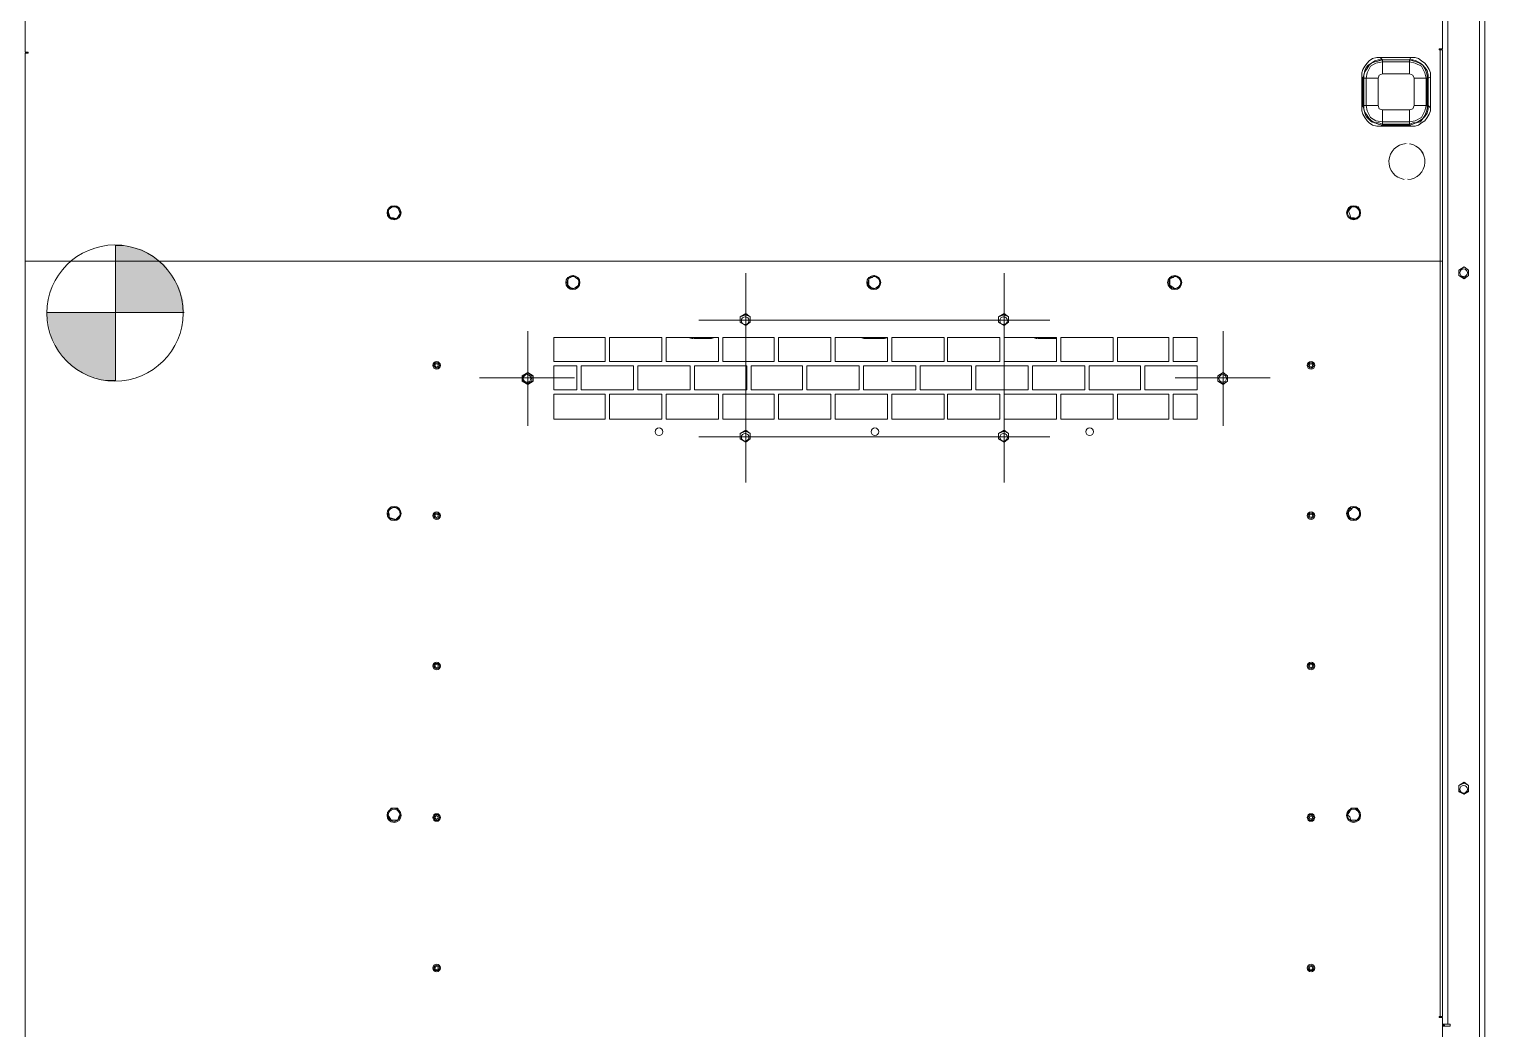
# Model space of a CAD drawing. Extents: x -3450 to 27857, y -1288 to 11880.
# Drawn here: x 25812.3 to 25981.5, y 742.6 to 858.8 of the extents above; entities that cross this region are included whole.
import ezdxf

# ---------------------------------------------------------------- set-up
doc = ezdxf.new("R2010")
doc.units = 0
doc.layers.add('188K-SM-03-F20-MECH-EQ-Y2257103$0$M-EQPM-AD', color=5, linetype='Continuous')

# ---------------------------------------------------------------- blocks, each defined once
blk = doc.blocks.new('188K-SM-03-F20-MECH-EQ-Y2257103$0$A$C9ea2c5c3')
at = {"lineweight": 13}
for points in [[(-1833.5, 475), (-1876.6, 475), (-1876.6, 477.5), (-1879.1, 477.5), (-1881.6, 480.1), (-1882.9, 483.9), (-1882.9, 1699.9), (-1882.9, 1703.7)], [(-1876.6, 1706.2), (-1876.6, 477.5)], [(-185.6, 1703.7), (-184.3, 1703.7), (-184.3, 1706.2), (-185.6, 1706.2), (-186.8, 1703.7), (-186.8, 1692.3), (-186.8, 1647.9), (-186.8, 1646.7), (-186.8, 779), (-189.4, 779), (-1831, 779), (-1833.5, 779), (-1833.5, 533.3), (-1831, 533.3), (-1829.7, 533.3), (-1829.7, 532), (-1833.5, 532), (-1833.5, 63.3)], [(-1831, 1658.1), (-1831, 1656.8), (-1829.7, 1656.8), (-1829.7, 1658.1), (-1833.5, 1658.1), (-1833.5, 1692.3), (-1833.5, 1702.4), (-1832.2, 1702.4)], [(-1833.5, 1665.7), (-1834.8, 1665.7), (-1836, 1665.7), (-1839.8, 1665.7), (-1842.4, 1665.7), (-1842.4, 1668.2), (-1833.5, 1668.2)], [(-1839.8, 481.3), (-1839.8, 1665.7)], [(-1833.5, 1666.9), (-1836, 1666.9), (-1836, 1668.2)], [(-1831, 1656.8), (-1833.5, 1656.8), (-1833.5, 779), (-1831, 779), (-189.4, 779), (-186.8, 779), (-186.8, 537.1), (-189.4, 537.1), (-190.6, 537.1), (-190.6, 535.8), (-186.8, 535.8), (-186.8, 63.3), (-186.8, 50.7), (-185.6, 50.7), (-185.6, 48.1), (-184.3, 48.1)], [(-1831, 1656.8), (-1831, 779), (-1831, 533.3)], [(-1833.5, 1412.3), (-1833.5, 1412.3)], [(-1833.5, 1371.8), (-1833.5, 1371.8)], [(-1324.3, 1036.1), (-1324.3, 895.5)], [(-1024.1, 1036.1), (-1024.1, 858.8)], [(-1064.6, 982.9), (-1377.5, 982.9)], [(-1324.3, 982.9), (-1324.3, 982.9)], [(-969.6, 982.9), (-1077.3, 982.9)], [(-1024.1, 982.9), (-1024.1, 982.9)], [(-1578.9, 970.3), (-1578.9, 860.1)], [(-770.8, 970.3), (-770.8, 860.1)], [(-1548.5, 962.7), (-1548.5, 933.5), (-1548.5, 962.7), (-1520.6, 962.7), (-1520.6, 933.5), (-1548.5, 933.5)], [(-1523.2, 914.5), (-1633.4, 914.5)], [(-1578.9, 915.8), (-1578.9, 914.5)], [(-1578.9, 914.5), (-1578.9, 914.5)], [(-1578.9, 914.5), (-1578.9, 914.5)], [(-1548.5, 900.6), (-1548.5, 928.5)], [(-715, 914.5), (-825.2, 914.5)], [(-770.8, 914.5), (-770.8, 914.5)], [(-1324.3, 900.6), (-1324.3, 792.9)], [(-1024.1, 900.6), (-1024.1, 792.9)], [(-1548.5, 895.5), (-1548.5, 867.7), (-1548.5, 895.5), (-1520.6, 895.5), (-1520.6, 867.7), (-1548.5, 867.7)], [(-1383.8, 868.9), (-1363.6, 868.9)], [(-1183.7, 868.9), (-1163.4, 868.9)], [(-983.6, 868.9), (-963.3, 868.9)], [(-1063.4, 847.4), (-1377.5, 847.4)], [(-1324.3, 847.4), (-1324.3, 847.4)], [(-969.6, 847.4), (-1077.3, 847.4)], [(-1024.1, 847.4), (-1024.1, 847.4)], [(-1833.5, 811.9), (-1833.5, 811.9)], [(-1833.5, 772.7), (-1833.5, 772.7)], [(-1803.1, 680.2), (-1803.1, 680.2)], [(-1793, 682.7), (-1793, 682.7)], [(-1790.4, 682.7), (-1790.4, 682.7)], [(-1803.1, 644.7), (-1803.1, 644.7)], [(-1796.8, 642.2), (-1796.8, 642.2)], [(-1793, 642.2), (-1793, 642.2)], [(-1819.6, 600.4), (-1817, 597.9), (-1817, 601.7), (-1815.8, 606.7), (-1813.2, 610.5), (-1810.7, 613.1), (-1808.2, 616.9), (-1803.1, 618.1), (-1799.3, 619.4), (-1795.5, 620.7), (-1795.5, 619.4), (-1795.5, 616.9), (-1763.8, 616.9), (-1763.8, 602.9), (-1795.5, 602.9)], [(-1796.8, 542.1), (-1795.5, 544.7), (-1799.3, 544.7), (-1803.1, 545.9), (-1808.2, 548.5), (-1810.7, 551), (-1813.2, 553.5), (-1815.8, 557.3), (-1817, 562.4), (-1817, 566.2), (-1817, 597.9), (-1815.8, 597.9), (-1814.5, 597.9), (-1813.2, 604.2), (-1809.4, 611.8), (-1801.8, 615.6), (-1795.5, 616.9), (-1795.5, 602.9), (-1799.3, 601.7), (-1800.6, 597.9)], [(-1796.8, 621.9), (-1795.5, 620.7), (-1763.8, 620.7), (-1763.8, 619.4), (-1763.8, 616.9), (-1756.2, 615.6), (-1749.9, 611.8), (-1746.1, 604.2), (-1744.8, 597.9), (-1758.8, 597.9), (-1760, 601.7), (-1763.8, 602.9)], [(-1761.3, 621.9), (-1763.8, 620.7), (-1758.8, 619.4), (-1755, 618.1), (-1751.2, 616.9), (-1747.4, 613.1), (-1744.8, 610.5), (-1743.6, 606.7), (-1742.3, 601.7), (-1741, 597.9), (-1742.3, 597.9), (-1744.8, 597.9), (-1744.8, 566.2), (-1758.8, 566.2), (-1758.8, 597.9)], [(-1739.8, 600.4), (-1741, 597.9), (-1741, 566.2), (-1742.3, 566.2), (-1744.8, 566.2), (-1746.1, 559.9), (-1749.9, 552.3), (-1756.2, 548.5), (-1763.8, 547.2), (-1763.8, 561.1), (-1760, 562.4), (-1758.8, 566.2)], [(-1819.6, 564.9), (-1817, 566.2), (-1815.8, 566.2), (-1814.5, 566.2), (-1813.2, 559.9), (-1809.4, 552.3), (-1801.8, 548.5), (-1795.5, 547.2), (-1795.5, 544.7), (-1763.8, 544.7), (-1761.3, 542.1)], [(-1795.5, 561.1), (-1799.3, 562.4), (-1800.6, 566.2)], [(-1739.8, 564.9), (-1741, 566.2), (-1742.3, 562.4), (-1743.6, 557.3), (-1744.8, 553.5), (-1747.4, 551), (-1751.2, 548.5), (-1755, 545.9), (-1758.8, 544.7), (-1763.8, 544.7), (-1763.8, 547.2), (-1795.5, 547.2), (-1795.5, 561.1), (-1763.8, 561.1)], [(-1795.5, 544.7), (-1795.5, 544.7)], [(-1763.8, 544.7), (-1763.8, 544.7)], [(-1832.2, 532), (-1832.2, 533.3)]]:
    blk.add_lwpolyline(points, dxfattribs=at)
for points in [[(-1734.7, 1428.8), (-1730.9, 1428.8), (-1727.1, 1428.8), (-1725.8, 1425), (-1723.3, 1422.5), (-1725.8, 1418.7), (-1727.1, 1414.9), (-1730.9, 1414.9), (-1734.7, 1414.9), (-1737.2, 1418.7), (-1738.5, 1422.5), (-1737.2, 1425)], [(-620, 1428.8), (-616.2, 1428.8), (-612.4, 1428.8), (-609.9, 1425), (-608.6, 1422.5), (-609.9, 1418.7), (-612.4, 1414.9), (-616.2, 1414.9), (-620, 1414.9), (-621.3, 1418.7), (-622.6, 1422.5), (-621.3, 1425)], [(-1863.9, 1395.9), (-1858.8, 1398.4), (-1852.5, 1395.9), (-1852.5, 1388.3), (-1858.8, 1384.5), (-1863.9, 1388.3)], [(-1858.8, 1385.7), (-1863.9, 1388.3), (-1863.9, 1394.6), (-1858.8, 1398.4), (-1852.5, 1394.6), (-1852.5, 1388.3)], [(-1729.6, 1065.3), (-1733.4, 1065.3), (-1737.2, 1066.5), (-1737.2, 1070.3), (-1738.5, 1074.1), (-1736, 1076.7), (-1733.4, 1079.2), (-1729.6, 1077.9), (-1725.8, 1076.7), (-1724.6, 1072.9), (-1724.6, 1070.3), (-1727.1, 1067.8)], [(-608.6, 1069.1), (-611.2, 1066.5), (-613.7, 1065.3), (-617.5, 1065.3), (-621.3, 1066.5), (-622.6, 1070.3), (-622.6, 1074.1), (-620, 1076.7), (-617.5, 1079.2), (-613.7, 1077.9), (-609.9, 1076.7), (-609.9, 1072.9)], [(-1329.4, 985.5), (-1324.3, 989.3), (-1318, 985.5), (-1318, 979.1), (-1324.3, 975.3), (-1329.4, 979.1)], [(-1324.3, 976.6), (-1329.4, 979.1), (-1329.4, 985.5), (-1324.3, 989.3), (-1318, 985.5), (-1318, 979.1)], [(-1029.2, 985.5), (-1024.1, 989.3), (-1017.8, 985.5), (-1017.8, 979.1), (-1024.1, 975.3), (-1029.2, 979.1)], [(-1024.1, 976.6), (-1029.2, 979.1), (-1029.2, 985.5), (-1024.1, 989.3), (-1017.8, 985.5), (-1017.8, 979.1)], [(-1515.6, 962.7), (-1456, 962.7), (-1456, 933.5), (-1515.6, 933.5)], [(-1451, 962.7), (-1390.2, 962.7), (-1390.2, 933.5), (-1451, 933.5)], [(-1385.1, 962.7), (-1324.3, 962.7), (-1324.3, 933.5), (-1385.1, 933.5)], [(-1319.2, 962.7), (-1258.4, 962.7), (-1258.4, 933.5), (-1319.2, 933.5)], [(-1254.6, 962.7), (-1193.8, 962.7), (-1193.8, 933.5), (-1254.6, 933.5)], [(-1188.8, 962.7), (-1128, 962.7), (-1128, 933.5), (-1188.8, 933.5)], [(-1122.9, 962.7), (-1062.1, 962.7), (-1062.1, 933.5), (-1122.9, 933.5)], [(-1057, 962.7), (-997.5, 962.7), (-997.5, 933.5), (-1057, 933.5)], [(-992.4, 962.7), (-931.6, 962.7), (-931.6, 933.5), (-992.4, 933.5)], [(-926.6, 962.7), (-865.8, 962.7), (-865.8, 933.5), (-926.6, 933.5)], [(-860.7, 962.7), (-801.2, 962.7), (-801.2, 933.5), (-860.7, 933.5)], [(-1584, 918.3), (-1578.9, 922.1), (-1572.6, 918.3), (-1572.6, 912), (-1578.9, 908.2), (-1584, 912)], [(-1578.9, 908.2), (-1584, 912), (-1584, 918.3), (-1578.9, 920.9), (-1572.6, 918.3), (-1572.6, 912)], [(-1487.7, 928.5), (-1487.7, 900.6), (-1548.5, 900.6), (-1548.5, 928.5)], [(-1482.6, 928.5), (-1423.1, 928.5), (-1423.1, 900.6), (-1482.6, 900.6)], [(-1418, 928.5), (-1357.2, 928.5), (-1357.2, 900.6), (-1418, 900.6)], [(-1352.2, 928.5), (-1291.4, 928.5), (-1291.4, 900.6), (-1352.2, 900.6)], [(-1286.3, 928.5), (-1226.8, 928.5), (-1226.8, 900.6), (-1286.3, 900.6)], [(-1221.7, 928.5), (-1160.9, 928.5), (-1160.9, 900.6), (-1221.7, 900.6)], [(-1155.8, 928.5), (-1095, 928.5), (-1095, 900.6), (-1155.8, 900.6)], [(-1090, 928.5), (-1030.4, 928.5), (-1030.4, 900.6), (-1090, 900.6)], [(-1025.4, 928.5), (-964.6, 928.5), (-964.6, 900.6), (-1025.4, 900.6)], [(-959.5, 928.5), (-898.7, 928.5), (-898.7, 900.6), (-959.5, 900.6)], [(-893.6, 928.5), (-832.8, 928.5), (-832.8, 900.6), (-893.6, 900.6)], [(-801.2, 900.6), (-827.8, 900.6), (-827.8, 928.5), (-801.2, 928.5)], [(-777.1, 918.3), (-770.8, 922.1), (-764.4, 918.3), (-764.4, 912), (-770.8, 908.2), (-777.1, 912)], [(-770.8, 908.2), (-775.8, 912), (-775.8, 918.3), (-770.8, 920.9), (-765.7, 918.3), (-765.7, 912)], [(-292, 918.3), (-292, 838.5), (-371.8, 838.5), (-292, 838.5)], [(-1515.6, 895.5), (-1456, 895.5), (-1456, 867.7), (-1515.6, 867.7)], [(-1451, 895.5), (-1390.2, 895.5), (-1390.2, 867.7), (-1451, 867.7)], [(-1385.1, 895.5), (-1324.3, 895.5), (-1324.3, 867.7), (-1385.1, 867.7)], [(-1319.2, 895.5), (-1258.4, 895.5), (-1258.4, 867.7), (-1319.2, 867.7)], [(-1254.6, 895.5), (-1193.8, 895.5), (-1193.8, 867.7), (-1254.6, 867.7)], [(-1188.8, 895.5), (-1128, 895.5), (-1128, 867.7), (-1188.8, 867.7)], [(-1122.9, 895.5), (-1062.1, 895.5), (-1062.1, 867.7), (-1122.9, 867.7)], [(-1057, 895.5), (-997.5, 895.5), (-997.5, 867.7), (-1057, 867.7)], [(-992.4, 895.5), (-931.6, 895.5), (-931.6, 867.7), (-992.4, 867.7)], [(-926.6, 895.5), (-865.8, 895.5), (-865.8, 867.7), (-926.6, 867.7)], [(-860.7, 895.5), (-801.2, 895.5), (-801.2, 867.7), (-860.7, 867.7)], [(-1329.4, 849.9), (-1324.3, 853.7), (-1318, 849.9), (-1318, 843.6), (-1324.3, 839.8), (-1329.4, 843.6)], [(-1324.3, 841.1), (-1329.4, 843.6), (-1329.4, 849.9), (-1324.3, 853.7), (-1318, 849.9), (-1318, 843.6)], [(-1029.2, 849.9), (-1024.1, 853.7), (-1017.8, 849.9), (-1017.8, 843.6), (-1024.1, 839.8), (-1029.2, 843.6)], [(-1024.1, 841.1), (-1029.2, 843.6), (-1029.2, 849.9), (-1024.1, 853.7), (-1017.8, 849.9), (-1017.8, 843.6)], [(-292, 760), (-292, 838.5), (-212.2, 838.5), (-292, 838.5)], [(-1863.9, 795.5), (-1858.8, 799.3), (-1852.5, 795.5), (-1852.5, 789.1), (-1858.8, 785.3), (-1863.9, 789.1)], [(-1858.8, 785.3), (-1863.9, 789.1), (-1863.9, 795.5), (-1858.8, 798), (-1852.5, 795.5), (-1852.5, 789.1)], [(-1523.2, 795.5), (-1527, 798), (-1529.5, 800.5), (-1529.5, 803.1), (-1529.5, 806.9), (-1527, 809.4), (-1523.2, 810.7), (-1520.6, 809.4), (-1516.8, 806.9), (-1516.8, 803.1), (-1516.8, 799.3), (-1520.6, 798)], [(-1173.6, 795.5), (-1177.4, 798), (-1179.9, 800.5), (-1179.9, 803.1), (-1179.9, 806.9), (-1176.1, 809.4), (-1173.6, 810.7), (-1169.8, 809.4), (-1167.2, 806.9), (-1167.2, 803.1), (-1167.2, 799.3), (-1171, 798)], [(-824, 795.5), (-826.5, 798), (-830.3, 800.5), (-830.3, 803.1), (-830.3, 806.9), (-826.5, 809.4), (-824, 810.7), (-820.2, 809.4), (-817.6, 806.9), (-817.6, 803.1), (-817.6, 799.3), (-820.2, 798)], [(-1728.4, 715.7), (-1732.2, 715.7), (-1736, 715.7), (-1737.2, 719.5), (-1738.5, 723.3), (-1737.2, 725.8), (-1734.7, 729.6), (-1730.9, 728.3), (-1727.1, 728.3), (-1725.8, 724.5), (-1724.6, 720.7), (-1725.8, 718.2)], [(-612.4, 715.7), (-616.2, 715.7), (-620, 715.7), (-621.3, 719.5), (-622.6, 723.3), (-621.3, 725.8), (-618.8, 729.6), (-615, 728.3), (-611.2, 728.3), (-609.9, 724.5), (-608.6, 720.7), (-609.9, 718.2)], [(-1796.8, 542.1), (-1761.3, 542.1), (-1757.5, 542.1), (-1752.4, 543.4), (-1748.6, 545.9), (-1746.1, 548.5), (-1743.6, 552.3), (-1741, 556.1), (-1739.8, 559.9), (-1739.8, 564.9), (-1739.8, 600.4), (-1739.8, 604.2), (-1741, 608), (-1743.6, 611.8), (-1746.1, 615.6), (-1748.6, 618.1), (-1752.4, 620.7), (-1757.5, 621.9), (-1761.3, 621.9), (-1796.8, 621.9), (-1801.8, 621.9), (-1805.6, 620.7), (-1809.4, 618.1), (-1813.2, 615.6), (-1815.8, 611.8), (-1818.3, 608), (-1819.6, 604.2), (-1819.6, 600.4), (-1819.6, 564.9), (-1819.6, 559.9), (-1818.3, 556.1), (-1815.8, 552.3), (-1813.2, 548.5), (-1809.4, 545.9), (-1805.6, 543.4), (-1801.8, 542.1)], [(-1763.8, 619.4), (-1795.5, 619.4), (-1799.3, 618.1), (-1803.1, 618.1), (-1806.9, 615.6), (-1810.7, 613.1), (-1813.2, 609.3), (-1814.5, 605.5), (-1815.8, 601.7), (-1815.8, 597.9), (-1815.8, 566.2), (-1815.8, 562.4), (-1814.5, 558.6), (-1813.2, 554.8), (-1810.7, 551), (-1806.9, 548.5), (-1803.1, 547.2), (-1799.3, 545.9), (-1795.5, 544.7), (-1763.8, 544.7), (-1760, 545.9), (-1755, 547.2), (-1751.2, 548.5), (-1748.6, 551), (-1746.1, 554.8), (-1743.6, 558.6), (-1742.3, 562.4), (-1742.3, 566.2), (-1742.3, 597.9), (-1742.3, 601.7), (-1743.6, 605.5), (-1746.1, 609.3), (-1748.6, 613.1), (-1751.2, 615.6), (-1755, 618.1), (-1760, 618.1)], [(-1814.5, 566.2), (-1814.5, 597.9), (-1800.6, 597.9), (-1800.6, 566.2)]]:
    blk.add_lwpolyline(points, close=True, dxfattribs=at)
for points in [[(-1736.3, 1419.6, 0.267961), (-1730.3, 1416.1, 0.267961), (-1724.2, 1419.6, 0.267957), (-1724.2, 1426.6, 0.267961), (-1730.3, 1430.1, 0.267961), (-1736.3, 1426.6, 0.267957)], [(-621.6, 1419.6, 0.267961), (-615.6, 1416.1, 0.267961), (-609.6, 1419.6, 0.267957), (-609.6, 1426.6, 0.267961), (-615.6, 1430.1, 0.267961), (-621.6, 1426.6, 0.267957)], [(-1723.5, 1073.8, 0.26797), (-1728.2, 1078.9, 0.267995), (-1735, 1077.4, 0.267978), (-1737.1, 1070.7, 0.26797), (-1732.3, 1065.6, 0.267995), (-1725.5, 1067.1, 0.267978)], [(-613.4, 1078.9, 0.267995), (-620.3, 1077.4, 0.267995), (-622.4, 1070.8, 0.267924), (-617.7, 1065.6, 0.267995), (-610.9, 1067.1, 0.267995), (-608.8, 1073.7, 0.267924)], [(-291.3, 760, 0.414212), (-212.2, 839.2, 0.414212), (-291.3, 918.3, 0.414212), (-370.5, 839.2, 0.414212)], [(-1515.6, 803.6, 0.267872), (-1518.9, 809.7, 0.267947), (-1525.9, 809.8, 0.267913), (-1529.5, 803.8, 0.267872), (-1526.1, 797.7, 0.267947), (-1519.2, 797.6, 0.267913)], [(-1166, 803.6, 0.267872), (-1169.3, 809.7, 0.267947), (-1176.3, 809.8, 0.267913), (-1179.9, 803.8, 0.267872), (-1176.5, 797.7, 0.267947), (-1169.6, 797.6, 0.267913)], [(-816.4, 803.6, 0.267872), (-819.7, 809.7, 0.267947), (-826.7, 809.8, 0.267913), (-830.3, 803.8, 0.267872), (-826.9, 797.7, 0.267947), (-820, 797.6, 0.267913)], [(-1723.9, 725.4, 0.26792), (-1729.5, 729.6, 0.267937), (-1735.9, 726.8, 0.267962), (-1736.6, 719.9, 0.26792), (-1731.1, 715.7, 0.267937), (-1724.7, 718.5, 0.267962)], [(-609.2, 725.4, 0.26792), (-614.8, 729.6, 0.267937), (-621.2, 726.8, 0.267962), (-622, 719.9, 0.26792), (-616.4, 715.7, 0.267937), (-610, 718.5, 0.267962)], [(-1793.3, 684, 0.906707), (-1795.4, 642.4, -0.905951)], [(-1791.3, 642.2, 0.906707), (-1789.3, 683.8, -0.905951)]]:
    blk.add_lwpolyline(points, format="xyb", close=True, dxfattribs=at)
for centre, radius in [((-1680.9, 1600.4), 4.43), ((-1680.9, 1600.4), 3.17), ((-1680.9, 1600.4), 1.9), ((-665, 1600.4), 4.43), ((-665, 1600.4), 3.17), ((-665, 1600.4), 1.9), ((-1730.3, 1423.1), 8.23), ((-1680.9, 1425.6), 4.43), ((-1680.9, 1425.6), 3.17), ((-1680.9, 1425.6), 1.9), ((-665, 1425.6), 4.43), ((-665, 1425.6), 3.17), ((-665, 1425.6), 1.9), ((-615.6, 1423.1), 8.23), ((-1858.2, 1392.7), 4.43), ((-1858.2, 1392.7), 4.43), ((-1680.9, 1249.6), 4.43), ((-1680.9, 1249.6), 3.17), ((-665, 1249.6), 4.43), ((-665, 1249.6), 3.17), ((-1680.9, 1249.6), 1.9), ((-665, 1249.6), 1.9), ((-1730.3, 1072.2), 8.23), ((-1680.9, 1074.8), 4.43), ((-1680.9, 1074.8), 3.17), ((-1680.9, 1074.8), 1.9), ((-665, 1074.8), 4.43), ((-665, 1074.8), 3.17), ((-665, 1074.8), 1.9), ((-615.6, 1072.2), 8.23), ((-1423.7, 977.2), 4.43), ((-1323.7, 983.6), 4.43), ((-1323.7, 983.6), 4.43), ((-1174.2, 977.2), 4.43), ((-1023.5, 983.6), 4.43), ((-1023.5, 983.6), 4.43), ((-923.4, 977.2), 4.43), ((-1578.3, 915.2), 4.43), ((-1578.3, 915.2), 4.43), ((-770.1, 915.2), 4.43), ((-770.1, 915.2), 4.43), ((-1680.9, 900), 4.43), ((-1680.9, 900), 3.17), ((-1680.9, 900), 1.9), ((-665, 900), 4.43), ((-665, 900), 3.17), ((-665, 900), 1.9), ((-1323.7, 848), 4.43), ((-1323.7, 848), 4.43), ((-1023.5, 848), 4.43), ((-1023.5, 848), 4.43), ((-1522.5, 803.7), 8.23), ((-1172.9, 803.7), 8.23), ((-823.3, 803.7), 8.23), ((-1858.2, 792.3), 4.43), ((-1858.2, 792.3), 4.43), ((-1730.3, 722.6), 8.23), ((-615.6, 722.6), 8.23)]:
    blk.add_circle(centre, radius, dxfattribs=at)
for centre, radius, start, end in [((-1383.2, 859.4), 9.51, 89.9993, 98.6174), ((-1362.9, 859.4), 9.5, 58.2169, 89.9971), ((-1183.1, 859.4), 9.5, 89.9993, 119.9959), ((-1162.8, 859.4), 9.5, 58.2169, 89.9971), ((-982.9, 859.4), 9.5, 90.0029, 121.7831), ((-962.7, 859.4), 9.5, 58.2169, 89.9971)]:
    blk.add_arc(centre, radius, start, end, dxfattribs=at)
at = {"lineweight": 13, "transparency": 33554559}
for points in [[(-292, 918.3), (-276.8, 917.1), (-292, 917.1)], [(-276.8, 917.1), (-292, 917.1), (-261.6, 912)], [(-292, 917.1), (-261.6, 912), (-292, 912)], [(-261.6, 912), (-292, 912), (-247.6, 905.7)], [(-292, 912), (-247.6, 905.7), (-292, 905.7)], [(-247.6, 905.7), (-292, 905.7), (-236.2, 895.5)], [(-292, 905.7), (-236.2, 895.5), (-292, 895.5)], [(-236.2, 895.5), (-292, 895.5), (-226.1, 882.9)], [(-292, 895.5), (-226.1, 882.9), (-292, 882.9)], [(-226.1, 882.9), (-292, 882.9), (-218.5, 868.9)], [(-292, 882.9), (-218.5, 868.9), (-292, 868.9)], [(-218.5, 868.9), (-292, 868.9), (-214.7, 855)], [(-292, 868.9), (-214.7, 855), (-292, 855)], [(-214.7, 855), (-292, 855), (-212.2, 838.5)], [(-292, 855), (-212.2, 838.5), (-292, 838.5)], [(-292, 838.5), (-371.8, 838.5), (-292, 823.3)], [(-371.8, 838.5), (-292, 823.3), (-370.5, 823.3)], [(-292, 823.3), (-370.5, 823.3), (-292, 808.1)], [(-370.5, 823.3), (-292, 808.1), (-365.4, 808.1)], [(-292, 808.1), (-365.4, 808.1), (-292, 795.5)], [(-365.4, 808.1), (-292, 795.5), (-357.8, 795.5)], [(-292, 795.5), (-357.8, 795.5), (-292, 782.8)], [(-357.8, 795.5), (-292, 782.8), (-349, 782.8)], [(-292, 782.8), (-349, 782.8), (-292, 772.7)], [(-349, 782.8), (-292, 772.7), (-336.3, 772.7)], [(-292, 772.7), (-336.3, 772.7), (-292, 765.1)], [(-336.3, 772.7), (-292, 765.1), (-322.4, 765.1)], [(-322.4, 765.1), (-307.2, 761.3), (-292, 761.3)], [(-322.4, 765.1), (-292, 765.1), (-292, 761.3)], [(-307.2, 761.3), (-292, 761.3), (-292, 760)]]:
    blk.add_solid(points, dxfattribs=at)
blk = doc.blocks.new('188K-SM-03-F20-MECH-EQ-Y2257103')
at = {"layer": '188K-SM-03-F20-MECH-EQ-Y2257103$0$M-EQPM-AD', "lineweight": 0, "ltscale": 0.1, "xscale": 0.1, "yscale": 0.1, "zscale": 0.1, "rotation": 180}
blk.add_blockref('188K-SM-03-F20-MECH-EQ-Y2257103$0$A$C9ea2c5c3', (25793.184, 909.687), dxfattribs=at)

msp = doc.modelspace()

# ---------------------------------------------------------------- block references
msp.add_blockref('188K-SM-03-F20-MECH-EQ-Y2257103', (0, 0))

doc.saveas('drawing.dxf')
